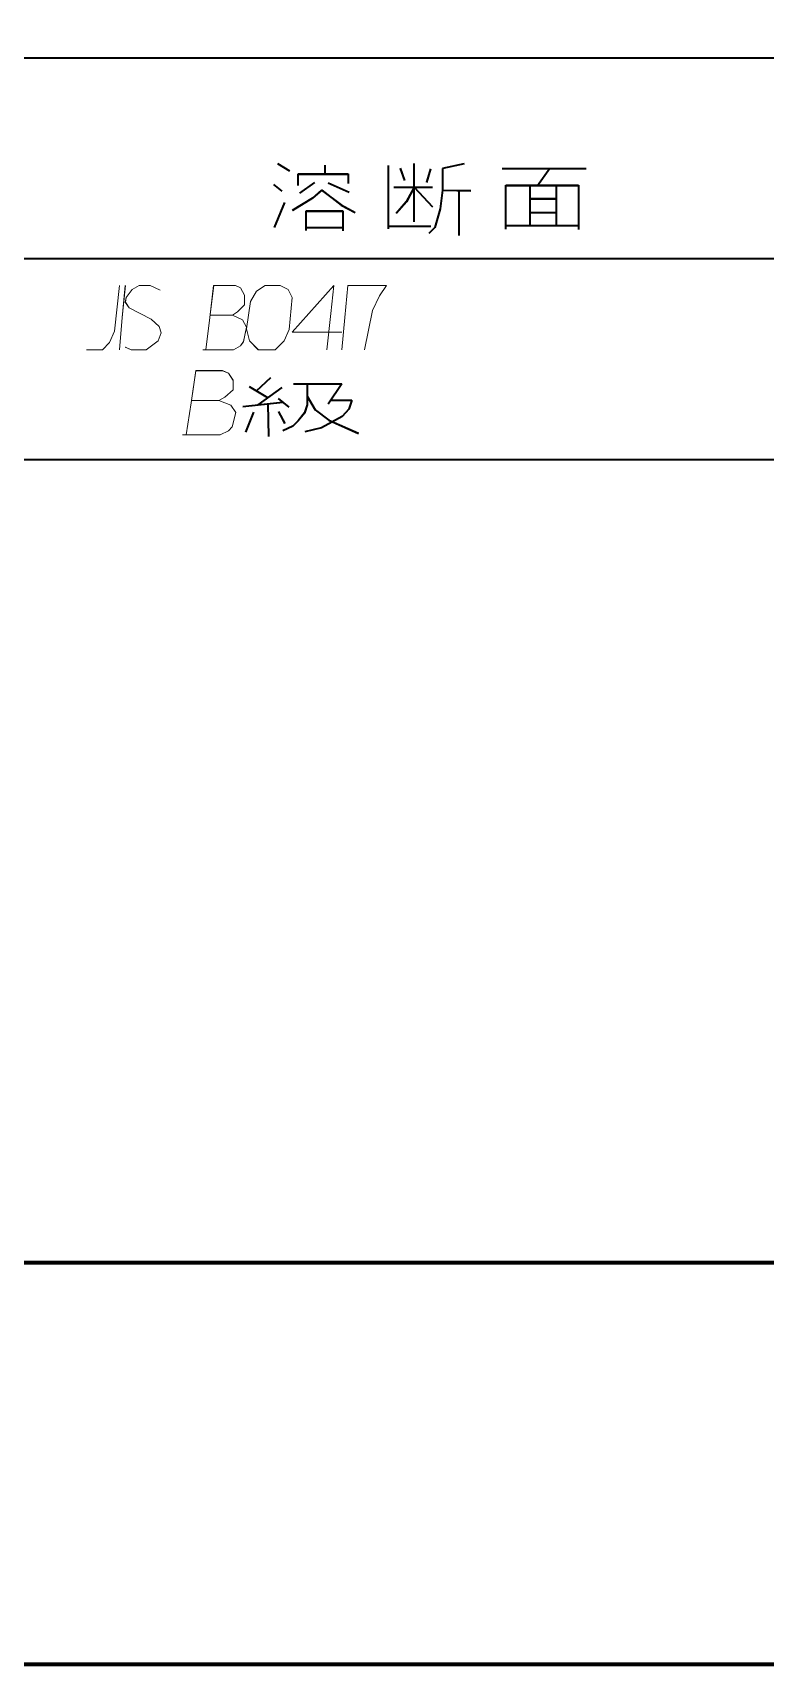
# Model space of a CAD drawing. Header units: millimetres. Extents: x 1333 to 104182, y -62616 to -5704.
# Drawn here: x 51154.54 to 51172.78, y -62616.28 to -62575.65 of the extents above; entities that cross this region are included whole.
import ezdxf

# ---------------------------------------------------------------- set-up
doc = ezdxf.new("R2010")
doc.units = ezdxf.units.MM
doc.header["$LTSCALE"] = 0.5
doc.layers.add('08', color=1, linetype='Continuous')
doc.layers.add('11', color=3, linetype='Continuous')

# ---------------------------------------------------------------- blocks, each defined once
blk = doc.blocks.new('999')
at = {"color": 7, "lineweight": 35}
for p, q in [((75114.98, -11823.12), (75475.51, -11823.12)), ((75114.98, -11838.12), (75474.98, -11838.12)), ((75174.98, -11853.12), (75234.98, -11853.12)), ((75894.98, -11913.12), (75114.98, -11913.12))]:
    blk.add_line(p, q, dxfattribs=at)
at = {"color": 7, "lineweight": 35, "ltscale": 0.008742}
blk.add_line((75194.69, -11831), (75195.58, -11831.56), dxfattribs=at)
at = {"color": 7, "lineweight": 35, "ltscale": 0.00546}
blk.add_line((75198.22, -11831.14), (75198.22, -11831.8), dxfattribs=at)
at = {"color": 7, "lineweight": 35, "ltscale": 0.039401}
blk.add_line((75202.94, -11831.16), (75202.94, -11835.89), dxfattribs=at)
at = {"color": 7, "lineweight": 35, "ltscale": 0.036154}
blk.add_line((75204.88, -11835.36), (75204.88, -11831.02), dxfattribs=at)
at = {"color": 7, "lineweight": 35, "ltscale": 0.013877}
blk.add_line((75208.63, -11831.03), (75207.01, -11831.39), dxfattribs=at)
at = {"color": 7, "lineweight": 35, "ltscale": 0.007211}
blk.add_line((75196.23, -11832.66), (75196.23, -11831.8), dxfattribs=at)
at = {"color": 7, "lineweight": 35, "ltscale": 0.031128}
blk.add_line((75196.23, -11831.8), (75199.97, -11831.8), dxfattribs=at)
at = {"color": 7, "lineweight": 35, "ltscale": 0.005847}
blk.add_line((75199.97, -11831.8), (75199.97, -11832.5), dxfattribs=at)
at = {"color": 7, "lineweight": 35, "ltscale": 0.008044}
blk.add_line((75203.84, -11831.37), (75204.16, -11832.29), dxfattribs=at)
at = {"color": 7, "lineweight": 35, "ltscale": 0.008754}
blk.add_line((75206.1, -11831.41), (75205.81, -11832.42), dxfattribs=at)
at = {"color": 7, "lineweight": 35, "ltscale": 0.013495}
blk.add_line((75207.01, -11831.39), (75207.01, -11833.01), dxfattribs=at)
at = {"color": 7, "lineweight": 35, "ltscale": 0.052246}
blk.add_line((75211.47, -11831.38), (75217.74, -11831.38), dxfattribs=at)
at = {"color": 7, "lineweight": 35, "ltscale": 0.013246}
blk.add_line((75215.03, -11831.38), (75214.1, -11832.67), dxfattribs=at)
at = {"color": 7, "lineweight": 35, "ltscale": 0.006512}
blk.add_line((75194.39, -11832.59), (75195, -11833.08), dxfattribs=at)
at = {"color": 7, "lineweight": 35, "ltscale": 0.014848}
blk.add_line((75197.31, -11833.6), (75195.79, -11834.53), dxfattribs=at)
at = {"color": 7, "lineweight": 35, "ltscale": 0.01145}
blk.add_line((75197.45, -11832.43), (75196.33, -11833.22), dxfattribs=at)
at = {"color": 7, "lineweight": 35, "ltscale": 0.007454}
blk.add_line((75197.98, -11833.01), (75197.31, -11833.6), dxfattribs=at)
at = {"color": 7, "lineweight": 35, "ltscale": 0.015147}
blk.add_line((75197.98, -11833.01), (75199.43, -11834.11), dxfattribs=at)
at = {"color": 7, "lineweight": 35, "ltscale": 0.01429}
blk.add_line((75198.48, -11832.45), (75200.04, -11833.15), dxfattribs=at)
at = {"color": 7, "lineweight": 35, "ltscale": 0.024097}
blk.add_line((75203.38, -11832.77), (75206.27, -11832.77), dxfattribs=at)
at = {"color": 7, "lineweight": 35, "ltscale": 0.010407}
blk.add_line((75204.88, -11832.77), (75204.31, -11833.88), dxfattribs=at)
at = {"color": 7, "lineweight": 35, "ltscale": 0.016811}
blk.add_line((75204.88, -11832.77), (75206.26, -11834.25), dxfattribs=at)
at = {"color": 7, "lineweight": 35, "ltscale": 0.011616}
blk.add_line((75207.01, -11833.01), (75206.84, -11834.39), dxfattribs=at)
at = {"color": 7, "lineweight": 35, "ltscale": 0.017666}
blk.add_line((75207.01, -11833.01), (75209.13, -11833.04), dxfattribs=at)
at = {"color": 7, "lineweight": 35, "ltscale": 0.027921}
blk.add_line((75208.23, -11833.03), (75208.23, -11836.38), dxfattribs=at)
at = {"color": 7, "lineweight": 35, "ltscale": 0.045276}
for p, q in [((75211.74, -11832.64), (75217.17, -11832.64)), ((75211.74, -11835.65), (75217.17, -11835.65))]:
    blk.add_line(p, q, dxfattribs=at)
at = {"color": 7, "lineweight": 35, "ltscale": 0.027261}
blk.add_line((75211.74, -11835.92), (75211.74, -11832.64), dxfattribs=at)
at = {"color": 7, "lineweight": 35, "ltscale": 0.025024}
for p, q in [((75213.52, -11832.64), (75213.52, -11835.65)), ((75215.5, -11832.64), (75215.5, -11835.65))]:
    blk.add_line(p, q, dxfattribs=at)
at = {"color": 7, "lineweight": 35, "ltscale": 0.027399}
blk.add_line((75217.17, -11832.64), (75217.17, -11835.93), dxfattribs=at)
at = {"color": 7, "lineweight": 35, "ltscale": 0.016865}
blk.add_line((75194.46, -11835.8), (75195.23, -11833.92), dxfattribs=at)
at = {"color": 7, "lineweight": 35, "ltscale": 0.022949}
for p, q in [((75196.82, -11834.56), (75199.57, -11834.56)), ((75196.82, -11835.79), (75199.57, -11835.79))]:
    blk.add_line(p, q, dxfattribs=at)
at = {"color": 7, "lineweight": 35, "ltscale": 0.012088}
blk.add_line((75196.82, -11836.01), (75196.82, -11834.56), dxfattribs=at)
at = {"color": 7, "lineweight": 35, "ltscale": 0.009924}
blk.add_line((75199.43, -11834.11), (75200.48, -11834.67), dxfattribs=at)
at = {"color": 7, "lineweight": 35, "ltscale": 0.012479}
blk.add_line((75199.57, -11834.56), (75199.57, -11836.05), dxfattribs=at)
at = {"color": 7, "lineweight": 35, "ltscale": 0.00969}
blk.add_line((75204.31, -11833.88), (75203.54, -11834.75), dxfattribs=at)
at = {"color": 7, "lineweight": 35, "ltscale": 0.012229}
blk.add_line((75206.84, -11834.39), (75206.43, -11835.8), dxfattribs=at)
at = {"color": 7, "lineweight": 35, "ltscale": 0.016443}
for p, q in [((75213.52, -11833.64), (75215.5, -11833.64)), ((75213.52, -11834.68), (75215.5, -11834.68))]:
    blk.add_line(p, q, dxfattribs=at)
at = {"color": 7, "lineweight": 35, "ltscale": 0.026526}
blk.add_line((75202.94, -11835.69), (75206.13, -11835.69), dxfattribs=at)
at = {"color": 7, "lineweight": 35, "ltscale": 0.005127}
blk.add_line((75206.43, -11835.8), (75205.99, -11836.24), dxfattribs=at)
at = {"color": 7, "lineweight": 35, "ltscale": 0.012234}
blk.add_line((75194.16, -11847.01), (75193.08, -11848.02), dxfattribs=at)
at = {"color": 7, "lineweight": 35, "ltscale": 0.013327}
blk.add_line((75192.57, -11847.66), (75193.93, -11848.49), dxfattribs=at)
at = {"color": 7, "lineweight": 35, "ltscale": 0.018504}
blk.add_line((75195.01, -11847.74), (75193.21, -11849.04), dxfattribs=at)
at = {"color": 7, "lineweight": 35, "ltscale": 0.030127}
blk.add_line((75195.88, -11847.46), (75199.5, -11847.46), dxfattribs=at)
at = {"color": 7, "lineweight": 35, "ltscale": 0.013083}
blk.add_line((75196.89, -11847.46), (75196.89, -11849.03), dxfattribs=at)
at = {"color": 7, "lineweight": 35, "ltscale": 0.01536}
blk.add_line((75199.5, -11847.46), (75198.47, -11848.99), dxfattribs=at)
at = {"color": 7, "lineweight": 35, "ltscale": 0.024924}
blk.add_line((75192.1, -11849.17), (75195.07, -11848.83), dxfattribs=at)
at = {"color": 7, "lineweight": 35, "ltscale": 0.020496}
blk.add_line((75193.96, -11848.96), (75194.02, -11851.41), dxfattribs=at)
at = {"color": 7, "lineweight": 35, "ltscale": 0.008484}
blk.add_line((75194.73, -11848.57), (75195.52, -11849.21), dxfattribs=at)
at = {"color": 7, "lineweight": 35, "ltscale": 0.005373}
blk.add_line((75196.89, -11849.03), (75196.71, -11849.65), dxfattribs=at)
at = {"color": 7, "lineweight": 35, "ltscale": 0.009837}
blk.add_line((75196.89, -11848.4), (75197.5, -11849.41), dxfattribs=at)
at = {"color": 7, "lineweight": 35, "ltscale": 0.010649}
blk.add_line((75197.5, -11849.41), (75198.52, -11850.18), dxfattribs=at)
at = {"color": 7, "lineweight": 35, "ltscale": 0.013049}
blk.add_line((75198.67, -11848.7), (75200.24, -11848.7), dxfattribs=at)
at = {"color": 7, "lineweight": 35, "ltscale": 0.006121}
blk.add_line((75200.01, -11849.36), (75199.52, -11849.91), dxfattribs=at)
at = {"color": 7, "lineweight": 35, "ltscale": 0.005862}
blk.add_line((75200.24, -11848.7), (75200.01, -11849.36), dxfattribs=at)
at = {"color": 7, "lineweight": 35, "ltscale": 0.013404}
blk.add_line((75192.88, -11849.59), (75192.29, -11851.08), dxfattribs=at)
at = {"color": 7, "lineweight": 35, "ltscale": 0.008293}
blk.add_line((75194.75, -11849.55), (75195.22, -11850.43), dxfattribs=at)
at = {"color": 7, "lineweight": 35, "ltscale": 0.00685}
blk.add_line((75195.82, -11850.64), (75195.08, -11850.99), dxfattribs=at)
at = {"color": 7, "lineweight": 35, "ltscale": 0.004731}
blk.add_line((75196.23, -11850.24), (75195.82, -11850.64), dxfattribs=at)
at = {"color": 7, "lineweight": 35, "ltscale": 0.006372}
blk.add_line((75196.71, -11849.65), (75196.23, -11850.24), dxfattribs=at)
at = {"color": 7, "lineweight": 35, "ltscale": 0.014628}
blk.add_line((75199.52, -11849.91), (75197.98, -11850.75), dxfattribs=at)
at = {"color": 7, "lineweight": 35, "ltscale": 0.020168}
blk.add_line((75198.52, -11850.18), (75200.73, -11851.17), dxfattribs=at)
at = {"color": 7, "lineweight": 35, "ltscale": 0.010798}
blk.add_line((75197.98, -11850.75), (75196.72, -11851.06), dxfattribs=at)
at = {"color": 7, "lineweight": 70}
for p, q in [((75894.98, -11913.12), (73476.98, -11913.12)), ((75924.98, -11943.12), (73401.98, -11943.12))]:
    blk.add_line(p, q, dxfattribs=at)
at = {"color": 7, "lineweight": 13}
for points in [[(75182.87, -11840.12), (75182.5, -11843.54), (75182.13, -11844.38), (75181.61, -11844.92), (75180.42, -11844.92)], [(75182.87, -11844.92), (75183.09, -11842.52), (75183.32, -11840.12)], [(75183.32, -11844.74), (75183.76, -11844.92), (75184.87, -11844.92), (75185.76, -11844.26), (75185.99, -11843.66), (75185.84, -11843.18), (75185.24, -11842.64), (75183.61, -11841.8), (75183.32, -11841.38), (75183.39, -11841.02), (75183.84, -11840.42), (75184.35, -11840.12), (75185.17, -11840.12), (75185.91, -11840.48)], [(75189.1, -11844.92), (75191.4, -11844.92), (75191.92, -11844.62), (75192.14, -11844.32), (75192.36, -11843.24), (75192.07, -11842.7), (75191.33, -11842.34), (75191.7, -11842.1), (75192.22, -11841.56), (75192.22, -11840.84), (75191.92, -11840.3), (75191.55, -11840.12), (75189.92, -11840.12), (75189.62, -11842.52), (75189.32, -11844.92)], [(75198.37, -11844.92), (75198.67, -11842.22), (75198.89, -11840.12), (75195.77, -11843.6), (75199.48, -11843.6)], [(75199.93, -11840.12), (75199.71, -11842.52), (75199.48, -11844.92)], [(75201.19, -11844.92), (75201.78, -11841.98), (75202.3, -11840.9), (75202.82, -11840.12), (75199.93, -11840.12)], [(75191.33, -11842.34), (75189.62, -11842.34)], [(75187.6, -11851.29), (75190.39, -11851.29), (75191.02, -11850.99), (75191.29, -11850.69), (75191.56, -11849.61), (75191.2, -11849.07), (75190.3, -11848.71), (75190.75, -11848.47), (75191.38, -11847.93), (75191.38, -11847.21), (75191.02, -11846.67), (75190.57, -11846.49), (75188.59, -11846.49), (75188.23, -11848.89), (75187.87, -11851.29)], [(75190.3, -11848.71), (75188.23, -11848.71)]]:
    blk.add_lwpolyline(points, dxfattribs=at)
blk.add_lwpolyline([(75194.51, -11844.92), (75195.18, -11844.26), (75195.55, -11843.42), (75195.77, -11841.02), (75195.48, -11840.42), (75194.88, -11840.12), (75193.77, -11840.12), (75193.11, -11840.54), (75192.66, -11841.32), (75192.36, -11843.36), (75192.59, -11844.26), (75193.25, -11844.92)], close=True, dxfattribs=at)

msp = doc.modelspace()

# ---------------------------------------------------------------- linework, layer by layer
at = {"color": 7, "lineweight": 35}
for p, q in [((51134.067, -62576.279), (51254.245, -62576.279)), ((51134.067, -62581.279), (51254.067, -62581.279)), ((51154.067, -62586.279), (51174.067, -62586.279)), ((51394.067, -62606.279), (51134.067, -62606.279))]:
    msp.add_line(p, q, dxfattribs=at)
at = {"color": 7, "lineweight": 35, "ltscale": 0.008742}
msp.add_line((51160.639, -62578.906), (51160.935, -62579.093), dxfattribs=at)
at = {"color": 7, "lineweight": 35, "ltscale": 0.007211}
msp.add_line((51161.152, -62579.459), (51161.152, -62579.171), dxfattribs=at)
at = {"color": 7, "lineweight": 35, "ltscale": 0.031128}
msp.add_line((51161.152, -62579.171), (51162.397, -62579.171), dxfattribs=at)
at = {"color": 7, "lineweight": 35, "ltscale": 0.00546}
msp.add_line((51161.814, -62578.953), (51161.814, -62579.171), dxfattribs=at)
at = {"color": 7, "lineweight": 35, "ltscale": 0.005847}
msp.add_line((51162.397, -62579.171), (51162.397, -62579.405), dxfattribs=at)
at = {"color": 7, "lineweight": 35, "ltscale": 0.039401}
msp.add_line((51163.388, -62578.96), (51163.388, -62580.536), dxfattribs=at)
at = {"color": 7, "lineweight": 35, "ltscale": 0.008044}
msp.add_line((51163.688, -62579.031), (51163.794, -62579.334), dxfattribs=at)
at = {"color": 7, "lineweight": 35, "ltscale": 0.036154}
msp.add_line((51164.036, -62580.357), (51164.036, -62578.911), dxfattribs=at)
at = {"color": 7, "lineweight": 35, "ltscale": 0.008754}
msp.add_line((51164.441, -62579.041), (51164.344, -62579.378), dxfattribs=at)
at = {"color": 7, "lineweight": 35, "ltscale": 0.013877}
msp.add_line((51165.286, -62578.914), (51164.744, -62579.036), dxfattribs=at)
at = {"color": 7, "lineweight": 35, "ltscale": 0.013495}
msp.add_line((51164.744, -62579.036), (51164.744, -62579.576), dxfattribs=at)
at = {"color": 7, "lineweight": 35, "ltscale": 0.052246}
msp.add_line((51166.23, -62579.033), (51168.32, -62579.033), dxfattribs=at)
at = {"color": 7, "lineweight": 35, "ltscale": 0.013246}
msp.add_line((51167.418, -62579.033), (51167.107, -62579.462), dxfattribs=at)
at = {"color": 7, "lineweight": 35, "ltscale": 0.006512}
msp.add_line((51160.538, -62579.436), (51160.74, -62579.6), dxfattribs=at)
at = {"color": 7, "lineweight": 35, "ltscale": 0.01145}
msp.add_line((51161.557, -62579.382), (51161.184, -62579.647), dxfattribs=at)
at = {"color": 7, "lineweight": 35, "ltscale": 0.007454}
msp.add_line((51161.736, -62579.576), (51161.51, -62579.771), dxfattribs=at)
at = {"color": 7, "lineweight": 35, "ltscale": 0.015147}
msp.add_line((51161.736, -62579.576), (51162.218, -62579.943), dxfattribs=at)
at = {"color": 7, "lineweight": 35, "ltscale": 0.01429}
msp.add_line((51161.899, -62579.389), (51162.421, -62579.623), dxfattribs=at)
at = {"color": 7, "lineweight": 35, "ltscale": 0.024097}
msp.add_line((51163.534, -62579.497), (51164.498, -62579.497), dxfattribs=at)
at = {"color": 7, "lineweight": 35, "ltscale": 0.010407}
msp.add_line((51164.036, -62579.497), (51163.843, -62579.866), dxfattribs=at)
at = {"color": 7, "lineweight": 35, "ltscale": 0.016811}
msp.add_line((51164.036, -62579.497), (51164.495, -62579.988), dxfattribs=at)
at = {"color": 7, "lineweight": 35, "ltscale": 0.011616}
msp.add_line((51164.744, -62579.576), (51164.688, -62580.037), dxfattribs=at)
at = {"color": 7, "lineweight": 35, "ltscale": 0.017666}
msp.add_line((51164.744, -62579.576), (51165.451, -62579.587), dxfattribs=at)
at = {"color": 7, "lineweight": 35, "ltscale": 0.027921}
msp.add_line((51165.15, -62579.582), (51165.15, -62580.699), dxfattribs=at)
at = {"color": 7, "lineweight": 35, "ltscale": 0.045276}
for p, q in [((51166.319, -62579.454), (51168.13, -62579.454)), ((51166.319, -62580.455), (51168.13, -62580.455))]:
    msp.add_line(p, q, dxfattribs=at)
at = {"color": 7, "lineweight": 35, "ltscale": 0.027261}
msp.add_line((51166.319, -62580.544), (51166.319, -62579.454), dxfattribs=at)
at = {"color": 7, "lineweight": 35, "ltscale": 0.025024}
for p, q in [((51166.915, -62579.454), (51166.915, -62580.455)), ((51167.573, -62579.454), (51167.573, -62580.455))]:
    msp.add_line(p, q, dxfattribs=at)
at = {"color": 7, "lineweight": 35, "ltscale": 0.027399}
msp.add_line((51168.13, -62579.454), (51168.13, -62580.55), dxfattribs=at)
at = {"color": 7, "lineweight": 35, "ltscale": 0.016865}
msp.add_line((51160.561, -62580.504), (51160.818, -62579.881), dxfattribs=at)
at = {"color": 7, "lineweight": 35, "ltscale": 0.014848}
msp.add_line((51161.51, -62579.771), (51161.005, -62580.083), dxfattribs=at)
at = {"color": 7, "lineweight": 35, "ltscale": 0.009924}
msp.add_line((51162.218, -62579.943), (51162.568, -62580.13), dxfattribs=at)
at = {"color": 7, "lineweight": 35, "ltscale": 0.00969}
msp.add_line((51163.843, -62579.866), (51163.586, -62580.156), dxfattribs=at)
at = {"color": 7, "lineweight": 35, "ltscale": 0.016443}
for p, q in [((51166.915, -62579.785), (51167.573, -62579.785)), ((51166.915, -62580.132), (51167.573, -62580.132))]:
    msp.add_line(p, q, dxfattribs=at)
at = {"color": 7, "lineweight": 35, "ltscale": 0.022949}
for p, q in [((51161.347, -62580.091), (51162.265, -62580.091)), ((51161.347, -62580.504), (51162.265, -62580.504))]:
    msp.add_line(p, q, dxfattribs=at)
at = {"color": 7, "lineweight": 35, "ltscale": 0.012088}
msp.add_line((51161.347, -62580.574), (51161.347, -62580.091), dxfattribs=at)
at = {"color": 7, "lineweight": 35, "ltscale": 0.012479}
msp.add_line((51162.265, -62580.091), (51162.265, -62580.59), dxfattribs=at)
at = {"color": 7, "lineweight": 35, "ltscale": 0.012229}
msp.add_line((51164.688, -62580.037), (51164.549, -62580.506), dxfattribs=at)
at = {"color": 7, "lineweight": 35, "ltscale": 0.026526}
msp.add_line((51163.388, -62580.468), (51164.449, -62580.468), dxfattribs=at)
at = {"color": 7, "lineweight": 35, "ltscale": 0.005127}
msp.add_line((51164.549, -62580.506), (51164.406, -62580.653), dxfattribs=at)
at = {"color": 7, "lineweight": 35, "ltscale": 0.013327}
msp.add_line((51159.929, -62584.458), (51160.385, -62584.734), dxfattribs=at)
at = {"color": 7, "lineweight": 35, "ltscale": 0.012234}
msp.add_line((51160.459, -62584.244), (51160.102, -62584.577), dxfattribs=at)
at = {"color": 7, "lineweight": 35, "ltscale": 0.030127}
msp.add_line((51161.035, -62584.392), (51162.24, -62584.392), dxfattribs=at)
at = {"color": 7, "lineweight": 35, "ltscale": 0.013083}
msp.add_line((51161.372, -62584.392), (51161.372, -62584.915), dxfattribs=at)
at = {"color": 7, "lineweight": 35, "ltscale": 0.01536}
msp.add_line((51162.24, -62584.392), (51161.898, -62584.903), dxfattribs=at)
at = {"color": 7, "lineweight": 35, "ltscale": 0.024924}
msp.add_line((51159.773, -62584.961), (51160.764, -62584.849), dxfattribs=at)
at = {"color": 7, "lineweight": 35, "ltscale": 0.018504}
msp.add_line((51160.743, -62584.487), (51160.143, -62584.919), dxfattribs=at)
at = {"color": 7, "lineweight": 35, "ltscale": 0.008484}
msp.add_line((51160.652, -62584.763), (51160.916, -62584.977), dxfattribs=at)
at = {"color": 7, "lineweight": 35, "ltscale": 0.009837}
msp.add_line((51161.372, -62584.705), (51161.574, -62585.043), dxfattribs=at)
at = {"color": 7, "lineweight": 35, "ltscale": 0.013049}
msp.add_line((51161.964, -62584.804), (51162.486, -62584.804), dxfattribs=at)
at = {"color": 7, "lineweight": 35, "ltscale": 0.005862}
msp.add_line((51162.486, -62584.804), (51162.412, -62585.027), dxfattribs=at)
at = {"color": 7, "lineweight": 35, "ltscale": 0.013404}
msp.add_line((51160.036, -62585.101), (51159.838, -62585.599), dxfattribs=at)
at = {"color": 7, "lineweight": 35, "ltscale": 0.020496}
msp.add_line((51160.393, -62584.891), (51160.414, -62585.71), dxfattribs=at)
at = {"color": 7, "lineweight": 35, "ltscale": 0.008293}
msp.add_line((51160.657, -62585.088), (51160.813, -62585.381), dxfattribs=at)
at = {"color": 7, "lineweight": 35, "ltscale": 0.006372}
msp.add_line((51161.311, -62585.121), (51161.15, -62585.319), dxfattribs=at)
at = {"color": 7, "lineweight": 35, "ltscale": 0.005373}
msp.add_line((51161.372, -62584.915), (51161.311, -62585.121), dxfattribs=at)
at = {"color": 7, "lineweight": 35, "ltscale": 0.010649}
msp.add_line((51161.574, -62585.043), (51161.915, -62585.298), dxfattribs=at)
at = {"color": 7, "lineweight": 35, "ltscale": 0.014628}
msp.add_line((51162.248, -62585.208), (51161.734, -62585.488), dxfattribs=at)
at = {"color": 7, "lineweight": 35, "ltscale": 0.006121}
msp.add_line((51162.412, -62585.027), (51162.248, -62585.208), dxfattribs=at)
at = {"color": 7, "lineweight": 35, "ltscale": 0.00685}
msp.add_line((51161.014, -62585.451), (51160.768, -62585.57), dxfattribs=at)
at = {"color": 7, "lineweight": 35, "ltscale": 0.004731}
msp.add_line((51161.15, -62585.319), (51161.014, -62585.451), dxfattribs=at)
at = {"color": 7, "lineweight": 35, "ltscale": 0.010798}
msp.add_line((51161.734, -62585.488), (51161.314, -62585.591), dxfattribs=at)
at = {"color": 7, "lineweight": 35, "ltscale": 0.020168}
msp.add_line((51161.915, -62585.298), (51162.651, -62585.628), dxfattribs=at)
at = {"color": 7, "lineweight": 70}
for p, q in [((51394.067, -62606.279), (50588.067, -62606.279)), ((51404.067, -62616.279), (50563.067, -62616.279))]:
    msp.add_line(p, q, dxfattribs=at)
at = {"color": 3}
msp.add_lwpolyline([(50563.067, -62022.279), (51404.067, -62022.279), (51404.067, -62616.279), (50563.067, -62616.279)], close=True, dxfattribs=at)
msp.add_lwpolyline([(50563.067, -62022.279), (51404.067, -62022.279), (51404.067, -62616.279), (50563.067, -62616.279)], close=True, dxfattribs=at)
at = {"color": 7, "lineweight": 13}
for points in [[(51156.698, -62581.946), (51156.574, -62583.086), (51156.451, -62583.366), (51156.278, -62583.546), (51155.882, -62583.546)], [(51156.698, -62583.546), (51156.772, -62582.746), (51156.846, -62581.946)], [(51156.846, -62583.486), (51156.995, -62583.546), (51157.365, -62583.546), (51157.662, -62583.326), (51157.736, -62583.126), (51157.687, -62582.966), (51157.489, -62582.786), (51156.945, -62582.506), (51156.846, -62582.366), (51156.871, -62582.246), (51157.019, -62582.046), (51157.192, -62581.946), (51157.464, -62581.946), (51157.711, -62582.066)], [(51158.774, -62583.546), (51159.541, -62583.546), (51159.714, -62583.446), (51159.788, -62583.346), (51159.862, -62582.986), (51159.763, -62582.806), (51159.516, -62582.686), (51159.64, -62582.606), (51159.813, -62582.426), (51159.813, -62582.186), (51159.714, -62582.006), (51159.59, -62581.946), (51159.046, -62581.946), (51158.947, -62582.746), (51158.848, -62583.546)], [(51161.864, -62583.546), (51161.963, -62582.646), (51162.037, -62581.946), (51160.999, -62583.106), (51162.235, -62583.106)], [(51162.383, -62581.946), (51162.309, -62582.746), (51162.235, -62583.546)], [(51162.804, -62583.546), (51163.001, -62582.566), (51163.175, -62582.206), (51163.348, -62581.946), (51162.383, -62581.946)], [(51159.516, -62582.686), (51158.947, -62582.686)], [(51158.275, -62585.667), (51159.205, -62585.667), (51159.415, -62585.567), (51159.505, -62585.467), (51159.595, -62585.107), (51159.475, -62584.927), (51159.175, -62584.807), (51159.325, -62584.727), (51159.535, -62584.547), (51159.535, -62584.307), (51159.415, -62584.127), (51159.265, -62584.067), (51158.605, -62584.067), (51158.485, -62584.867), (51158.365, -62585.667)], [(51159.175, -62584.807), (51158.485, -62584.807)]]:
    msp.add_lwpolyline(points, dxfattribs=at)
msp.add_lwpolyline([(51160.579, -62583.546), (51160.801, -62583.326), (51160.925, -62583.046), (51160.999, -62582.246), (51160.9, -62582.046), (51160.702, -62581.946), (51160.332, -62581.946), (51160.109, -62582.086), (51159.961, -62582.346), (51159.862, -62583.026), (51159.936, -62583.326), (51160.159, -62583.546)], close=True, dxfattribs=at)
at = {"layer": '11'}
msp.add_lwpolyline([(50563.067, -62022.279), (51404.067, -62022.279), (51404.067, -62616.279), (50563.067, -62616.279)], close=True, dxfattribs=at)
msp.add_lwpolyline([(50563.067, -62022.279), (51404.067, -62022.279), (51404.067, -62616.279), (50563.067, -62616.279)], close=True, dxfattribs=at)

# ---------------------------------------------------------------- block references
at = {"layer": '08', "color": 55, "xscale": 0.3333333333430346, "yscale": 0.3333333333357587, "zscale": 0.3333333333333333}
msp.add_blockref('999', (26095.741, -58635.239), dxfattribs=at)

doc.saveas('drawing.dxf')
